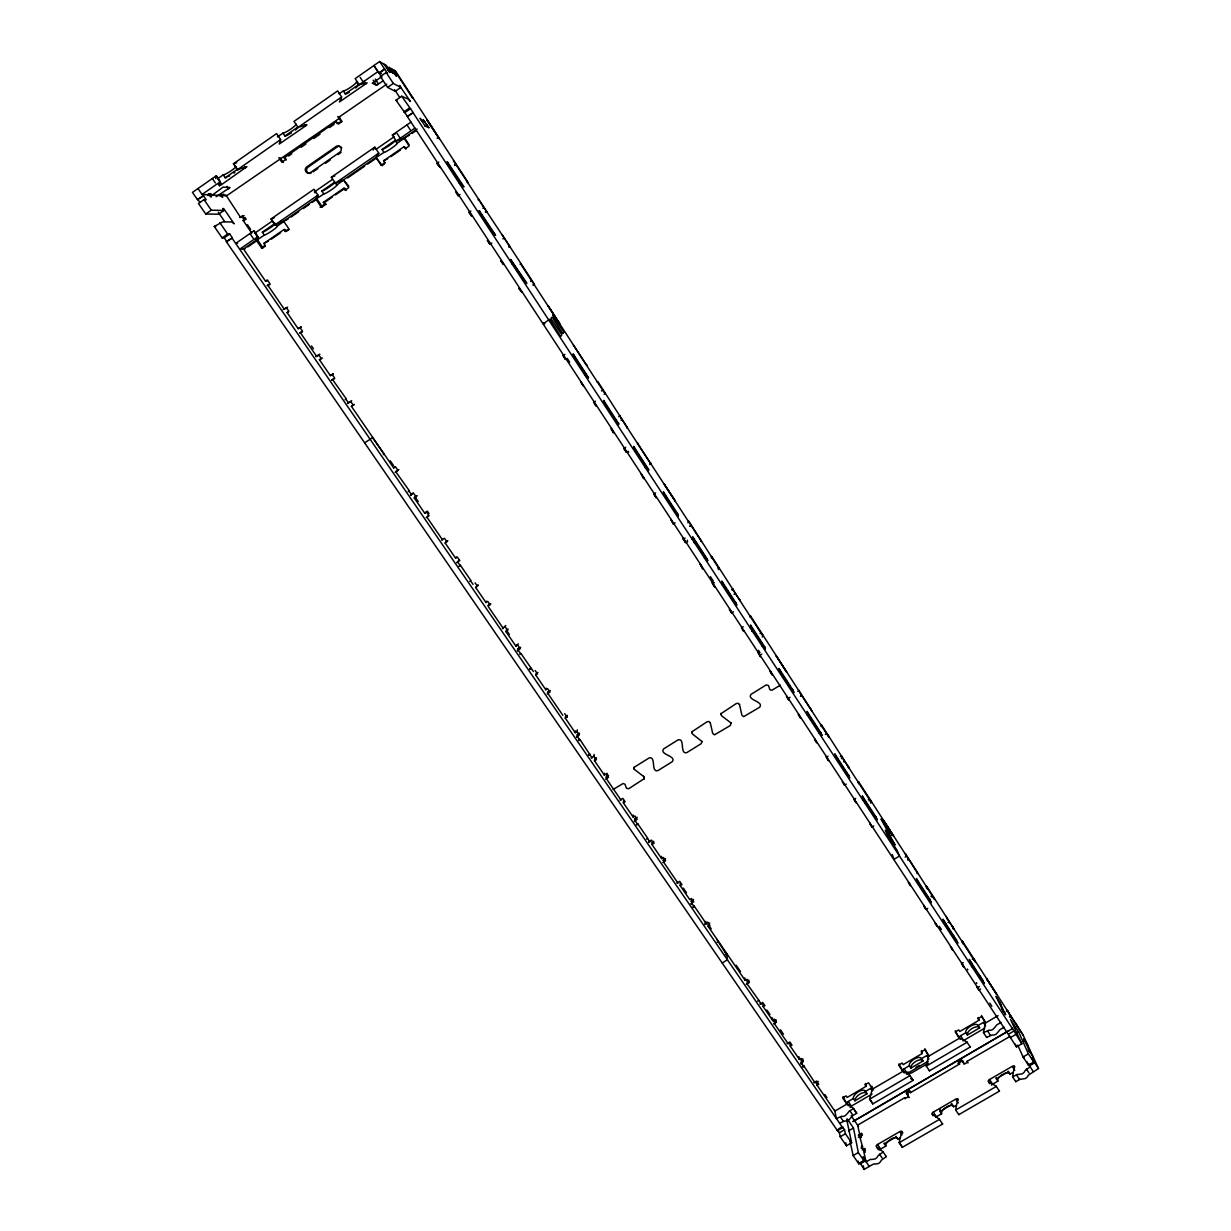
<?xml version="1.0" encoding="UTF-8"?>
<svg xmlns="http://www.w3.org/2000/svg" width="1231" height="1231" viewBox="0 0 1231 1231"><rect width="100%" height="100%" fill="white"/><g stroke="black" fill="none" stroke-linecap="round" stroke-linejoin="round"><path stroke-width="1.5" d="M648.814 842.419L649.676 841.881L647.398 837.865L637.704 823.724L636.396 824.539M613.146 789.456L623.132 783.501L624.948 784.193L626.441 788.225L628.702 788.748L644.013 778.777M644.013 779.008L644.305 777.884M644.213 778.577L644.275 777.423M648.552 469.103L648.552 470.581L646.167 466.626M644.136 777.207L643.567 776.222M636.812 824.939L637.704 823.724M637.689 824.401L635.411 821.062L635.473 817.692M643.551 776.453L634.042 769.113M633.903 768.883L634.165 767.298M634.365 821.031L637.166 819.307L634.888 815.968L633.134 817.045L633.18 815.03M633.965 767.975L634.457 766.928M633.134 817.045L623.378 802.843L623.455 800.873M635.981 451.069L633.657 446.33L648.552 469.396M649.953 464.564L650.891 463.01L649.83 463.687M298.194 127.424L293.963 121.423L337.617 90.909L341.618 96.972L297.994 127.439L306.919 124.731L306.088 125.608L279.206 144.073L280.683 139.626L276.59 133.579L233.413 163.769L237.46 169.724L246.939 166.677L221.041 184.989L219.518 185.743L218.395 184.281M605.606 779.131L608.422 777.376L607.021 773.237M606.852 775.945L606.621 779.1L621.055 800.135M608.422 777.376L606.114 773.991L604.344 775.099L604.498 773.206M594.496 760.727L596.25 759.619L596.42 757.788L594.681 758.881L594.496 760.727L604.344 775.099M596.25 759.619L593.927 756.234L594.111 754.403M623.84 448.515L623.917 447.715L626.24 452.192L623.84 448.515L625.671 447.315M592.111 757.942L579.924 739.492L578.616 740.323M578.97 740.631L579.924 739.492M579.847 740.077L577.508 736.677L577.908 733.738M576.539 736.754L579.355 734.969L577.016 731.568L577.262 729.814M701.516 541.517L637.92 443.929A2.108 2.108 0 0 0 637.473 444.329M618.67 423.418L618.501 424.633L616.115 420.694M577.016 731.568L575.246 732.676L575.493 730.922M575.246 732.676L565.291 718.135L567.045 717.027L567.322 715.334M565.291 718.135L565.568 716.442M996.156 1086.204L999.449 1091.128L958.795 1114.655L955.671 1109.993L996.341 1086.434A2.047 1.016 -32.8 0 0 996.156 1086.204L988.185 1081.449A2.016 1 -32.8 0 1 989.555 1079.51L1012.221 1066.369A2.031 1 -32.3 0 1 1014.359 1066.277L1012.636 1076.648A2.047 1.016 -32.4 0 0 1012.682 1076.956L1015.79 1081.68L1019.514 1079.525A2.047 1.031 -32.3 0 1 1021.453 1079.187L1025.331 1078.525A4.093 2.047 -32.2 0 0 1028.116 1075.34L1038.533 1068.523L1023.13 1035.086M634.827 766.867L649.091 757.957C656.477 755.926 650.522 772.637 657.893 770.621L672.188 761.727C677.081 755.819 658.8 754.741 663.694 748.848L678.035 739.893C685.452 737.861 679.404 754.649 686.806 752.618L701.178 743.678L702.101 741.416M731.091 722.812L730.306 725.536L714.457 734.845L712.687 733.399L710.272 722.659M780.408 685.19L771.699 690.345L769.883 689.622L768.436 685.482L766.159 684.959L751.156 694.253C746.155 700.177 764.574 701.393 759.573 707.317L743.647 716.657L741.893 715.211L739.492 704.44M939.299 1119.133L942.607 1124.026L902.323 1147.338L899.184 1142.707L939.468 1119.364A2.031 1 -34.2 0 0 939.299 1119.133L931.898 1114.101A2.016 0.985 -34.2 0 1 933.313 1112.132L955.764 1099.114A2.016 0.985 -33.6 0 1 957.826 1099.068L955.641 1109.67A2.031 1 -33.7 0 0 955.671 1109.993M548.657 691.068L548.087 693.776L562.844 715.288M597.266 382.226L597.343 382.072A2.123 2.108 72.1 0 1 597.835 381.579L627.225 427.511A2.108 2.108 66.7 0 1 626.671 427.773M626.717 427.557L626.81 427.157A2.108 2.093 67.5 0 0 627.364 426.895M536.131 673.526L535.747 675.08L545.825 689.775L546.179 688.175M341.664 97.034L339.433 101.958L367.192 82.862L359.298 84.724L355.159 78.63L379.61 61.55L386.257 65.489L389.75 71.706M605.821 404.953L603.59 400.383L618.639 423.664M215.687 178.541L216.302 175.848L219.333 180.295M219.518 185.743L220.349 181.788M535.747 675.08L537.901 672.403M849.882 1140.675L853.16 1155.586L858.823 1163.834L864.008 1160.833L863.069 1156.74L865.178 1159.817L860.023 1162.803L864.116 1169.45L872.902 1164.357A2.016 1 -35.8 0 1 874.687 1164.111L878.272 1163.603A4.047 2 -35.7 0 0 881.196 1160.341L886.289 1156.617L882.996 1151.754L876.133 1146.446A2 0.969 -35.4 0 1 877.595 1144.461L899.83 1131.566A2 0.985 -34.9 0 1 901.815 1131.551L899.169 1142.368A2.031 1 -35 0 0 899.184 1142.707M621.978 419.432L621.04 420.217M533.408 671.495L520.867 653.384L519.836 654.446M619.716 415.693L618.716 416.663M856.022 1112.285L853.36 1108.392L846.728 1103.453A2.016 0.923 -35.3 0 1 848.236 1101.499L853.375 1098.483A7.047 3.231 -35.1 0 1 858.576 1091.651A7.047 3.231 -35.1 0 1 865.393 1091.451L870.548 1088.435A2.016 0.923 -34.8 0 1 872.502 1088.373L869.609 1098.898A2.031 0.939 -34.9 0 0 869.594 1099.206L872.779 1103.899L913.202 1080.31L909.878 1075.371L902.692 1070.708A2.016 0.939 -34.1 0 1 904.154 1068.77L909.34 1065.738A7.078 3.262 -33.9 0 1 914.387 1058.983A7.078 3.262 -33.9 0 1 921.465 1058.645L926.666 1055.598A2.031 0.939 -33.7 0 1 928.713 1055.49L926.266 1065.784A2.047 0.954 -33.7 0 0 926.281 1066.092L929.451 1070.816L970.243 1047.012L966.92 1042.026L959.18 1037.656A2.031 0.939 -32.9 0 1 960.595 1035.748L965.827 1032.686A7.109 3.293 -32.7 0 1 970.705 1026.008A7.109 3.293 -32.7 0 1 978.076 1025.515L983.323 1022.438A2.031 0.939 -32.4 0 1 985.446 1022.299L983.477 1032.363A2.047 0.954 -32.5 0 0 983.507 1032.655L986.647 1037.441L992.309 1034.886A4.108 1.939 -32.3 0 0 996.156 1034.132L998.987 1030.978A2.062 0.969 -32.2 0 1 1000.403 1029.408L1004.142 1027.223M517.435 650.953L519.067 647.921L518.189 648.491M508.141 628.995L505.895 631.549L516.081 646.413L518.297 643.798M516.081 646.413L516.528 644.936M502.417 628.733L505.756 625.502M373.131 150.12L374.839 147.197L378.794 153.167L335.294 183.173L343.788 179.926L336.74 185.05A7.909 0.862 -33.8 0 1 331.631 189.636A7.909 0.862 -33.8 0 1 323.83 193.959L316.075 199.022L318.029 195.206L314.013 189.22L270.974 218.995L274.975 224.873L284.022 221.226L277.098 226.258A7.878 0.862 -33.6 0 1 272.313 230.628A7.878 0.862 -33.6 0 1 264.326 235.09L257.125 239.922L255.91 239.183M588.433 377.209L588.079 378.148L585.71 374.224M256.571 240.137L257.91 236.767L253.848 230.859L235.675 243.43L237.506 243.323M604.206 394.382L605.221 393.458M489.153 604.283L488.23 606.514L503.325 628.518M475.689 587.526L478.059 585.094L475.689 587.526L485.999 602.544L486.553 601.22M602.759 390.227L601.497 390.935M710.302 722.874L709.01 721.535L707.117 721.735L691.822 731.86L692.484 733.999L702.116 741.631M739.539 704.64L738.246 703.301L736.353 703.501L720.981 713.672L721.612 715.811L731.122 723.028M469.734 581.432L470.827 580.432L460.456 565.321L459.117 566.183M575.292 358.298L573.2 353.897L588.372 377.394M459.348 566.306L460.456 565.321M456.901 562.736L458.901 560.167M445.145 542.994L447.638 540.701L445.145 542.994L455.562 558.182L456.239 557.012M725.044 952.379L716.627 938.976M378.794 153.198L376.194 157.476L383.964 152.413A7.955 0.877 -34.1 0 0 391.581 148.212A7.955 0.877 -34.1 0 0 397.013 143.396L404.199 138.18L396.367 141.026L392.304 135.041L410.985 122.115M586.756 365.392L520.559 263.803A2.2 2.139 73.8 0 0 520.097 264.219L520.513 264.173M428.296 515.543L427.019 517.282L442.452 539.778M414.247 497.955L416.863 495.801L414.247 497.955L424.803 513.327L427.357 511.127L429.004 513.527M424.803 513.327L425.572 512.296M410.6 495.247L412.877 493.046M408.107 491.615L409.277 490.707L395.874 471.904L397.351 470.427M573.369 345.126L605.083 393.797M296.917 128.747L297.825 127.747A7.894 1.169 -33.8 0 0 297.887 127.008L284.946 136.056L282.945 133.086L277.406 136.964M553.858 314.921L553.396 316.475L562.644 330.323C565.121 332.078 562.644 335.494 561.521 331.785L553.396 318.983C552.35 315.505 549.503 318.414 552.134 320.322L560.628 332.939C563.198 334.74 560.597 338.294 559.459 334.478L549.626 319.306L543.179 323.83L544.01 322.999M347.604 403.445L350.666 401.414L353.205 405.122L354.251 404.46L351.404 406.338L393.674 467.949L394.566 467.072M355.605 88.017L356.467 87.309M212.394 195.067L223.088 187.112L230.012 187.558L216.087 196.729M382.841 80.984L376.624 85.324L372.239 83.185L381.687 76.753M388.673 67.582L395.443 70.952L467.965 182.25A2.231 2.154 74.3 0 1 467.395 182.511L467.165 182.434M359.252 84.724L377.902 71.644L373.901 65.535L381.779 77.23L380.441 76.507L386.165 72.521L387.473 73.26L379.61 61.55M396.32 141.026L414.924 128.132M558.92 322.26L559.705 323.676L548.072 305.827L549.057 307.119M838.542 1128.919L842.419 1126.657L842.635 1127.658L837.449 1130.673L226.381 241.722L232.397 237.875L229.72 233.982L224.227 237.798L222.134 237.891L214.271 226.458L222.519 221.965L231.843 221.919L234.136 223.811L223.688 208.562L222.673 208.547L223.98 210.455L218.61 214.194L205.731 214.025L198.483 203.484L204.023 199.622L206.208 199.714L203.5 195.791L197.437 199.607L192.467 192.39L216.256 175.787L220.318 181.726L202.053 194.436L208.101 194.79L210.978 193.575L208.07 195.606M217.395 178.88L223.226 174.817A7.955 1.185 -33.5 0 0 225.304 174.171L226.366 173.648A7.925 1.185 -33.5 0 0 235.937 166.754M339.11 93.833L343.311 90.909A8.048 1.2 -34.1 0 0 348.496 88.632A8.048 1.2 -34.1 0 0 355.374 83.523L355.99 82.862A8.048 1.2 -34.1 0 0 356.405 81.754L358.375 84.754A8.048 1.2 -34.1 0 1 358.175 85.585M223.226 174.817L225.227 177.756L238.045 168.816A7.925 1.169 -33.5 0 1 238.229 168.909M343.311 90.909L345.296 93.895L358.375 84.754M237.46 169.724L280.622 139.565M197.437 199.607L203.5 195.791M378.794 72.998L384.487 69.013M379.117 73.168L384.811 69.198M220.318 196.283L223.15 194.313L224.15 194.375L222.38 195.591L226.535 195.837L339.787 118.038L338.34 117.561L386.78 84.17M286.3 159.938L284.161 157.86L336.094 121.684L338.494 124.023L342.049 121.546L339.033 116.976M288.639 155.998L291.762 153.813M301.18 147.258L305.888 143.981M313.72 138.518L319.998 134.148M329.416 127.593L334.109 124.316M205.731 214.025L211.27 210.178L223.98 210.455M387.58 87.386L393.289 83.416L400.814 87.447L395.259 91.309L387.58 87.386L380.441 76.507M285.423 159.738L281.899 162.2L278.852 157.645M336.094 121.684L337.34 123.577L341.479 121.33M401.691 96.233L413.231 112.621L407.553 116.56L395.982 100.203L401.691 96.233L408.538 99.265L410.4 101.511L399.521 85.478L400.814 87.447M336.109 146.52L306.642 167.001A3.385 3.216 65.8 0 0 305.873 171.648A3.385 3.216 65.8 0 0 310.397 172.617L339.864 152.167A3.401 3.231 68.1 0 0 340.648 147.505A3.401 3.231 68.1 0 0 336.109 146.52L336.694 146.704M239.599 217.487L243.615 215.656M241.076 217.595L243.861 215.671M251.693 233.044L243.153 220.472L246.123 219.349M313.182 171.801L317.813 168.585M325.553 163.231L330.185 160.015M337.909 154.644L341.002 152.506M222.134 237.891L227.673 234.059L229.72 233.982M403.706 112.006L409.415 108.051M404.922 112.544L410.6 108.605M226.381 241.722L232.397 237.875M1017.76 1045.134L1023.069 1056.967L1028.624 1065.446L1033.948 1062.368L1028.408 1053.874L1018.606 1031.778L1010.497 1019.376L1021.822 1043.826L1016.483 1046.919L407.246 116.422L413.231 112.621M336.74 185.05L331.324 177.233L374.809 147.135M272.313 221.041L254.571 233.305M332.37 179.495L314.382 191.928L315.044 192.913M375.994 149.32L394.166 136.749M264.326 235.09L262.357 232.182L275.129 223.35L277.098 226.258M321.876 191.036L334.786 182.111A7.909 0.877 -33.8 0 1 329.677 186.712A7.909 0.877 -33.8 0 1 321.876 191.036L323.83 193.959M383.964 152.413L382.01 149.459L395.059 140.442L397.013 143.396M257.848 236.706L239.691 249.262L245.061 248.877M274.975 224.873L317.983 195.144M265.357 246.108L262.942 247.77L257.679 240.091L256.263 240.153L243.476 248.985L265.527 281.145L266.912 280.914M256.263 240.153L261.541 247.877L265.188 245.354L263.865 243.43L283.961 229.551L285.284 231.49L288.946 228.966L283.684 221.211L315.798 199.007L317.013 199.083L322.245 206.854L325.907 204.315L323.43 202.315L325.907 204.315M323.43 202.315L343.741 188.297L345.049 190.251L348.742 187.697L343.511 179.864L375.978 157.43L382.164 165.508L384.641 163.8M384.918 162.738L383.61 160.769L404.137 146.597L405.445 148.582L409.184 145.997L403.968 138.072L417.124 128.993M247.77 246.923L257.679 240.091M288.054 219.103L283.684 221.211M291.101 216.995L298.718 211.732M303.288 208.562L309.396 204.346M312.443 202.238L317.013 199.083M347.696 177.88L364.653 166.17M367.73 164.046L375.424 158.722M403.968 138.072L409.231 135.364M412.139 133.348L416.509 130.332M386.257 65.489L387.673 68.813M268.343 241.214L263.865 243.43M271.42 239.091L280.668 232.705M324.615 202.376L332.385 197.006M335.509 194.852L344.849 188.405L346.142 190.359M387.719 158.814L383.61 160.769M390.873 156.645L400.306 150.12M320.122 207.316L324.861 204.038M375.978 157.43L381.195 165.308L384.934 162.584M285.284 231.49L289.023 229.766M437.113 138.303L438.451 137.38L427.065 120.115M265.527 281.145L267.342 279.899L269.974 283.715L267.065 285.715M436.943 163.4L440.283 167.524L436.943 163.4L438.821 162.107M454.731 165.046L455.87 164.523L454.531 165.446M459.332 183.419L460.502 182.819M283.145 309.489L287.592 307.211M298.133 328.662L301.18 327.046L298.133 328.662L287.085 312.566L288.9 311.32L286.3 307.535M455.593 191.836L458.147 195.744L460.025 194.483M471.565 216.21L469.011 212.317L470.873 211.055M482.891 208.27L483.798 207.654M299.625 333.17L302.534 331.201L299.933 327.431M485.322 211.994L487.045 211.547L485.983 212.271M315.767 356.698L319.845 354.266L316.967 356.205M330.339 375.624L333.278 373.855L330.339 375.624L319.429 359.714L322.399 358.006M489.969 244.292L487.445 240.43L489.969 244.292L491.831 243.03M502.864 238.891L503.894 238.291M331.631 380.164L334.401 378.609M331.816 380.087L334.709 378.148L332.155 374.409M512.081 264.019L513.173 263.342M882.996 1151.754A2.016 0.985 -35.5 0 1 883.135 1152.001L878.042 1155.724A4.047 1.985 -35.6 0 1 875.118 1158.971L871.533 1159.494A2.016 1 -35.8 0 0 869.748 1159.756L866.116 1161.864L863.685 1151.37L865.378 1150.385L864.916 1148.4L862.192 1149.969M1028.685 1063.676L1030.116 1066.862L1025.008 1070.616A4.093 2.031 -32.2 0 1 1022.222 1073.801L1018.345 1074.463A2.047 1.016 -32.3 0 0 1016.406 1074.801L1012.682 1076.956M345.049 399.721L346.311 398.906L332.524 379.548M522.76 280.345L523.837 279.637L526.191 283.545L526.93 283.161L510.496 259.541L513.019 263.388M530.576 281.407L531.577 280.791M532.961 285.069L534.439 284.284L533.392 285.023M553.304 315.182L554.181 314.582L552.688 315.644M364.668 442.883L372.531 437.59L384.057 454.177L383.38 454.624M393.674 467.949L395.474 466.764L397.967 470.411L395.105 472.319M564.829 354.451L562.982 355.682L565.444 359.437L563.29 355.205M395.982 471.427L398.844 469.534M584.71 375.009L585.633 374.409M410.692 495.047L413.554 493.154L416.047 496.77M595.435 401.152L593.588 402.368L596.019 406.076L594.588 402.952M426.203 517.635L429.065 515.758L426.588 512.158M441.621 540.101L444.468 538.239L446.93 541.825M455.562 558.182L457.347 557.028L459.794 560.597L456.947 562.444M645.244 467.518L646.167 466.918M485.999 602.544L487.768 601.39L490.184 604.929L490.738 603.59L487.907 605.421M653.738 494.139L653.723 493.169L656.123 497.77L653.738 494.139L655.569 492.954M505.895 631.549L507.664 630.41L505.264 626.902M673.295 523.96L670.849 519.313L673.295 523.96L675.111 522.79M687.898 522.806L688.668 520.99L719.258 569.014L718.381 569.568M689.699 526.237L691.006 525.391L690.16 526.268M683.313 539.24L683.174 538.132L685.652 542.825L683.313 539.24L685.128 538.07M517.851 649.091L520.682 647.275M517.405 650.568L520.251 648.752L517.851 645.275M692.099 539.116L692.745 536.67L707.379 559.336M693.93 542.625L695.3 541.748L694.438 542.702M529.669 669.002L530.992 668.156M529.976 669.233L530.869 668.664M704.409 557.935L705.255 556.951M717.965 568.23L719.073 567.922M545.825 689.775L547.595 688.652L549.965 692.099L547.133 693.899M712.534 583.833L712.318 582.571L714.857 587.387L712.534 583.833L714.349 582.678M731.599 589.711L732.984 589.264M547.487 692.268L550.303 690.483M734.045 594.281L735.43 593.834M729.337 609.483L731.645 612.992L733.461 611.853M351.404 406.338L352.451 405.661M743.247 626.794L741.447 627.933L743.739 631.441L743.401 630.026M576.785 734.984L579.586 733.214M576.631 737.231L577.508 736.677M750.202 627.918L751.11 627.348L750.51 624.994L764.897 647.26M751.926 631.241L753.28 630.38L752.495 631.426M760.143 633.626L760.896 632.657M762.343 637.012L762.805 634.796M588.526 754.772L589.849 753.941M588.895 755.095L589.772 754.557M762.235 646.321L763.02 645.259M591.111 757.988L593.927 756.234M759.958 655.261L757.681 651.784L760.343 656.769L759.958 655.261L761.758 654.138M605.76 777.223L608.56 775.484M620.024 800.135L622.84 798.396L625.133 801.75L623.378 802.843M797.796 691.299L799.104 690.483L799.688 692.453M786.455 696.608L788.717 700.054L788.225 698.408L790.025 697.285M800.412 696.1L801.72 695.3L800.996 696.331M634.411 819.015L637.212 817.276M634.534 821.616L635.411 821.062M807.028 714.749L807.921 714.195L807.013 711.38L821.139 733.261M646.521 839.096L647.398 838.557M818.8 732.737L819.492 731.599M648.629 841.819L651.43 840.096L653.707 843.42L651.953 844.497L661.601 858.546L663.34 857.484L665.602 860.777L662.817 862.5M825.37 734.384L826.847 734.122M828.032 756.203L826.247 757.311L828.463 760.696L826.37 756.603M662.77 860.346L665.54 858.623M350.266 401.752L348.496 402.845L345.957 399.121M840.342 756.573L841.635 755.788L842.419 758.019L841.558 758.542M843.697 761.835L844.358 760.743M350.666 401.414L351.712 400.767M676.927 883.058L679.712 881.35L681.959 884.627L680.22 885.689L689.76 899.599L691.499 898.538L693.73 901.8L690.96 903.508M842.312 781.823L844.528 785.193L846.312 784.101M855.683 798.396L853.883 799.473L856.084 802.827L853.914 798.627M690.806 901.23L693.576 899.538M691.176 904.154L692.053 903.631L691.791 899.83M862.592 799.673L863.485 799.119L862.269 795.857L876.164 817.369M868.394 799.735L869.04 798.611M692.93 906.924L694.238 906.124L703.717 919.957L706.009 923.989L705.148 924.527M693.422 907.432L694.238 906.124M864.793 803.027L865.439 801.827M869.194 800.842L870.486 800.058L917.926 873.625M870.517 802.997L871.379 802.474L870.363 799.858L858.469 781.608A2.031 1.923 -13.6 0 0 858.022 781.977M875.01 817.23L875.903 816.692L877.195 820.061L874.749 816.045M704.901 923.85L707.687 922.157L709.918 925.404L708.179 926.451L745.17 980.384L746.894 979.353L749.094 982.538L746.325 984.2M709.702 923.05L707.979 924.112L708.179 926.451M869.778 823.724L871.963 827.063L873.748 825.986M887.043 827.309L887.905 826.786L888.305 827.786M891.336 835.203L892.629 834.418L892.998 835.372M891.459 835.387C892.475 832.495 894.598 838.034 893.121 835.572L883.427 820.385L883.996 821.185M717.119 942.177L717.981 941.653M725.505 953.148L725.459 951.655M726.367 953.148L726.182 954.733L726.167 952.763M725.382 954.625L726.69 953.84M722.182 962.965L727.413 959.811L726.829 954.333M905.185 857.099L906.478 856.33L905.431 853.698M907.709 860.054L908.309 858.869M930.928 896.322L932.206 895.553L931.636 896.768M757.542 1001.095L758.835 1000.311L747.479 984.431L746.925 980.23M932.39 897.245L933.406 896.63L934.575 899.43L905.308 853.498M759.989 1004.111L762.743 1002.465L764.928 1005.635L763.189 1006.666L772.437 1020.13L774.161 1019.114L776.33 1022.269L773.576 1023.915M923.835 906.185L925.974 909.447L927.743 908.386M773.16 1021.268L775.899 1019.637L776.33 1022.269M947.947 922.45L949.547 922.419M787.086 1043.611L789.84 1041.98L791.995 1045.119L790.271 1046.135L799.411 1059.46L801.135 1058.445L803.274 1061.568L800.519 1063.199M963.273 962.611L961.503 963.658L963.611 966.874L962.565 964.396M972.367 959.257L972.89 957.98M972.905 959.426L973.936 958.826L975.26 961.888L947.178 918.526M800.858 1064.015L801.72 1063.507L800.889 1058.922M802.412 1066.477L803.705 1065.707L815.107 1083.018M971.459 966.689L972.782 965.904L973.136 966.735L969.259 959.426L982.677 980.215M803.012 1067.154L803.705 1065.707M813.891 1082.68L816.645 1081.064L818.769 1084.172L817.061 1085.188L834.849 1111.131L846.882 1104.084L843.066 1096.59M818.215 1081.372L816.507 1082.372L817.061 1085.188M977.722 987.524L979.476 986.493M980.584 989.032L978.814 990.078L976.722 986.877M865.347 1083.542L866.055 1086.358L847.143 1097.437L846.082 1095.882L842.65 1097.898L846.882 1104.084M921.404 1050.705L922.296 1053.428L903.2 1064.615L902.138 1063.045L898.676 1065.077L902.877 1071.324L872.671 1089.004L868.455 1082.788L865.008 1084.803L866.055 1086.358M977.968 1017.56L979.06 1020.191L959.78 1031.486L958.734 1029.901L955.241 1031.947L959.411 1038.256L928.913 1056.09L924.727 1049.828L921.25 1051.859L922.296 1053.428M979.06 1020.191L978.014 1018.606L981.538 1016.544L985.692 1022.884L998.033 1015.667M1006.312 1011.22L1007.589 1010.482M853.375 1098.483L854.945 1100.806L866.963 1093.774L865.393 1091.451M909.34 1065.738L910.909 1068.077L923.035 1060.984L921.465 1058.645M965.827 1032.686L967.381 1035.04L979.63 1027.885L978.076 1025.515M916.002 1067.292L919.28 1065.384M872.102 1094.005L851.39 1106.115A2.016 0.923 -35.3 0 0 850.052 1107.392M928.189 1061.214L907.293 1073.447A2.016 0.939 -34.1 0 0 906.385 1074.155M984.892 1028.085L963.704 1040.457A2.031 0.954 -32.9 0 0 963.088 1040.903M928.297 1063.169L911.863 1072.77A2.939 2.708 -8.9 0 1 907.832 1071.955M1009.42 1016.76L1010.697 1016.006L1010.22 1017.329M834.649 1110.224L836.418 1118.594L841.835 1116.178A4.062 1.877 -35.5 0 0 845.389 1115.578L848.359 1112.362A2.031 0.939 -35.4 0 1 849.852 1110.762L853.498 1108.623L856.684 1113.301L853.037 1115.424A2.031 0.954 -35.4 0 0 851.56 1117.025L848.59 1120.256A4.062 1.893 -35.5 0 1 845.035 1120.841L839.619 1123.257M869.594 1099.206L910.032 1075.586A2.047 0.954 -34.1 0 0 909.878 1075.371M926.281 1066.092L967.104 1042.242A2.047 0.954 -32.9 0 0 966.92 1042.026M983.507 1032.655L989.155 1030.101A4.108 1.923 -32.3 0 0 993.017 1029.347L995.848 1026.192A2.062 0.969 -32.2 0 1 997.264 1024.623L1001.003 1022.438M1021.822 1043.826L1012.02 1027.731L1012.421 1028.624L852.883 1121.595L1008.835 1030.716M909.047 1097.467L906.108 1093.082L909.309 1090.681M909.447 1091.128L910.463 1092.651L959.58 1064.015L958.58 1062.491L961.703 1059.876M846.666 1119.348L851.621 1142.799L846.436 1145.815L840.219 1136.767L839.373 1132.766L844.543 1129.766L842.419 1126.657M908.724 1097.498L907.139 1093.082L910.417 1091.174M957.872 1063.507L962.78 1060.645L964.104 1064.2L967.474 1062.23L967.151 1061.337L1010.082 1036.333M1008.789 1034.009L1014.098 1030.916M905.124 1098.529L904.616 1097.775L857.592 1125.18L859.73 1134.336L861.438 1136.829M848.436 1130.935L853.468 1127.996L847.267 1118.933M1015.806 1033.486L1018.606 1031.778M908.232 1096.759L904.893 1098.698L904.616 1097.775M840.219 1136.767L845.405 1133.751L844.543 1129.766M1010.389 1037.625L1015.729 1034.517M858.284 1135.12L859.115 1134.628L861.161 1137.629M859.73 1134.336L861.392 1133.366L862.423 1134.859M858.299 1137.306L861.854 1135.29L861.392 1133.366M1023.207 1041.395L1024.5 1040.641L1023.684 1038.872L1027.762 1045.165M861.3 1148.215L861.685 1145.722L862.716 1147.246L859.115 1134.628M1028.27 1051.259L1029.147 1050.751L1028.316 1048.95L1029.331 1050.505M853.16 1155.586L858.33 1152.57L853.468 1127.996M1023.069 1056.967L1028.408 1053.874M1031.917 1057.752L1033.224 1056.998M879.58 1150.031A2 0.985 -35.4 0 1 880.719 1149.046L885.843 1146.076L884.273 1143.784L896.245 1136.844A7.001 3.416 -35.2 0 0 896.014 1136.321M935.806 1117.194A2.016 0.985 -34.2 0 1 936.422 1116.748L941.592 1113.763L940.038 1111.455L952.117 1104.438L953.671 1106.761L956.272 1105.253M991.524 1085.157A2.016 1 -32.8 0 1 992.648 1084.172L997.864 1081.141L996.325 1078.818L1008.512 1071.739L1010.051 1074.078L1012.667 1072.555M892.09 1138.521A7.001 3.431 -35.2 0 1 897.814 1139.137L900.384 1137.644M1033.948 1062.368L1032.255 1058.645L1034.317 1061.799L1029.008 1064.877L1033.224 1071.585M860.254 1163.818L865.408 1160.833L865.178 1159.817M1029.439 1065.8L1034.748 1062.738L1034.317 1061.799M348.342 92.833L349.327 92.294M548.995 307.135L558.736 322.384M347.465 93.279L346.696 93.618A8.048 1.2 -34.1 0 1 345.234 93.941M319.429 359.714L320.599 359.221M318.429 355.313L316.459 356.128L300.302 332.57L302.38 331.893M274.513 217.61L271.066 218.995M334.832 175.925L331.354 177.233M395.089 134.071L392.427 135.025M236.721 162.707L233.459 163.769M534.454 284.299L502.094 234.644M287.085 312.566L288.377 312.228M286.223 308.35L284.038 308.873L267.696 285.038L269.974 284.653M492.354 231.52L495.631 235.306L479.644 211.163M261.541 247.877L262.942 247.77M283.961 229.551L285.284 229.52L286.592 231.443M214.271 226.458L215.871 226.427M509.034 246.969L509.403 246.969A2.2 2.139 74 0 0 509.957 246.708L478.567 199.36A2.231 2.154 74.1 0 0 478.105 199.776L478.536 199.884M509.957 246.708L509.419 246.708A2.216 2.139 73.9 0 1 509.003 246.923M481.567 215.025L478.813 211.117L479.844 211.178M322.245 206.854L321.045 206.808L315.798 199.007M469.011 212.317L472.196 216.225M243.153 220.472L244.261 220.549M376.548 85.324L373.178 80.2M343.741 188.297L344.849 188.405M458.147 195.744L457.147 193.236M343.511 179.864L348.788 186.25M486.63 211.47L453.408 160.738M381.195 165.308L382.164 165.508M284.161 157.86L285.807 158.645M449.577 166.123L446.761 162.123L447.992 162.477M405.445 148.582L406.322 148.828L404.137 146.597M424.91 126.024L428.988 127.732L426.203 123.762M421.325 120.238L424.941 121.823M395.982 100.203L396.921 100.65M438.051 137.18L439.205 138.718L427.065 120.176M394.582 89.648L395.259 91.309M379.133 72.321L381.61 73.675M387.873 70.121L395.228 74.352M412 97.48L413.201 98.188M910.632 1078.51L913.048 1080.079A2.047 0.954 -34.1 0 1 913.202 1080.31M544.179 323.122L544.779 323.891M197.991 199.637L199.791 202.253M224.227 237.798L226.904 241.691M839.373 1132.766L837.249 1129.673L837.449 1130.673M208.362 193.682L210.486 196.791L211.547 196.837L210.224 194.913L220.38 195.483L222.673 197.422L220.611 194.406M318.66 354.743L321.245 358.498M475.043 582.817L477.474 586.371M535.146 670.495L537.516 673.957M564.706 713.595L567.045 717.027M862.146 1147.707L865.27 1152.262M311.505 345.942L313.49 348.835M390.242 460.779L393.489 465.503M415.078 496.985L418.217 501.571M506.372 630.134L509.419 634.565M683.282 888.09L686.452 892.706M709.056 925.681L711.226 928.851M736.169 965.227L740.508 971.551M766.913 1010.051L769.975 1014.529M780.408 1029.747L783.47 1034.194M824.847 1094.544L826.94 1097.59M840.588 1117.256L843.266 1121.133M218.318 212.301L224.596 221.442M409 491.031L411.493 494.662M457.794 562.152L460.24 565.721M470.611 580.847L473.058 584.402M518.328 650.383L520.713 653.876M678.004 883.15L663.878 862.577L663.786 858.992M692.053 903.631L694.284 906.893M761.143 1004.358L758.835 1000.311M788.271 1043.903L774.745 1024.177L774.053 1019.791M801.72 1063.507L803.874 1066.646M197.991 188.528L202.961 195.76M231.89 237.906L842.635 1127.658M865.408 1160.833L869.271 1166.465M204.023 199.622L211.27 210.178M219.81 222.611L227.673 234.059M845.405 1133.751L851.621 1142.799M858.33 1152.57L864.008 1160.833M226.966 186.327L228.674 188.82M253.909 230.905L257.233 235.783M218.61 179.941L221.241 183.788M255.571 234.044L258.202 237.891M848.236 1101.499L850.867 1105.346M877.595 1144.461L880.196 1148.277M847.267 1104.222L848.313 1105.761M876.657 1147.215L878.395 1149.754M212.332 178.51L215.363 182.957M249.955 233.536L253.294 238.429M849.852 1110.762L852.514 1114.64M879.488 1154.109L882.119 1157.956M896.245 1136.844L897.814 1139.137M234.644 165.216L237.675 169.678M271.851 219.934L275.175 224.827M870.132 1099.683L872.794 1103.576A2.031 0.954 -34.9 0 0 872.779 1103.899M899.692 1143.153L902.323 1147A2.031 1 -35 0 0 902.323 1147.338M872.502 1088.373L873.564 1089.927M901.815 1131.551L902.862 1133.089M244.538 166.431L245.538 167.908M281.268 220.534L282.591 222.472M871.071 1089.204L872.117 1090.758M900.353 1132.335L902.077 1134.874M245.107 217.518L245.738 218.441M242.384 215.563L244.907 219.272M244.261 220.041L242.138 216.902L240.168 216.764L225.719 194.806M247.462 224.734L250.647 229.443M851.175 1115.717L858.546 1126.565M785.978 671.141L775.93 655.446L786.624 672.018L785.732 670.372M279.899 140.657L280.899 142.15M316.998 195.837L317.66 196.806M904.154 1068.77L906.77 1072.663M933.313 1112.132L935.899 1115.978M898.907 1063.876L902.877 1071.324M903.215 1071.493L904.262 1073.047M932.421 1114.871L932.929 1115.64M907.139 1093.082L907.739 1093.974M665.109 485.245L664.325 484.152L675.434 501.294L665.094 485.63M280.206 157.968L283.238 162.492M906.324 1091.866L908.278 1094.79M924.866 1048.674L928.913 1056.09M957.826 1099.068L958.349 1099.837M304.442 124.608L305.442 126.101M341.633 180.249L342.28 181.219M927.189 1056.367L928.928 1058.983M956.272 1099.883L958.349 1102.976M967.151 1061.337L967.981 1062.984M987.124 979.445L986.6 978.737L996.618 994.279L987.108 979.414L987.616 980.584M340.187 98.557L341.172 100.065M377.086 154.306L377.732 155.291M960.595 1035.748L963.196 1039.672M989.555 1079.51L992.124 1083.388M955.271 1030.855L959.411 1038.256M959.703 1038.456L960.226 1039.241M988.708 1082.234L989.739 1083.788M337.879 116.514L340.91 121.1M961.934 1060.522L963.888 1063.476M360.16 77.368L363.16 81.923M396.951 133.287L400.244 138.287M987.77 1031.27L990.386 1035.256M1016.929 1075.586L1019.514 1079.525M503.217 264.511L500.709 260.664L503.741 264.357M611.176 429.204L613.592 432.881L611.299 428.45M770.021 671.541L772.299 675.003L770.36 671.141M798.288 714.657L800.535 718.088L798.519 714.103M814.537 739.446L816.769 742.862L814.707 738.815M908.278 882.458L910.432 885.735L909.555 883.519M935.037 923.281L937.16 926.528L936.206 924.173M950.424 946.747L952.532 949.978L951.517 947.562M406.984 124.885L410.277 129.886M1026.392 1069.016L1028.978 1072.955M375.332 79.092L378.209 83.477M404.876 138.38L409.015 144.689M981.476 1015.513L985.692 1022.884M1014.359 1066.277L1014.867 1067.062M364.238 81.215L365.976 83.846M401.952 138.549L402.599 139.534M983.846 1023.238L985.569 1025.854M1012.728 1067.139L1014.775 1070.262M391.412 68.521L396.49 76.291L394.612 73.998M389.196 67.213L393.028 73.091L389.642 69.059M428.727 127.624L423.141 119.653L424.403 121.592M1000.464 1003.403L996.017 996.341L1003.942 1012.544L1003.557 1011.667M1024.5 1040.641L1025.5 1042.18M1000.218 1003.542L1001.234 1005.096M421.879 120.469L420.033 118.268L425.187 126.131M388.519 70.49L389.812 72.475L383.949 64.12M1003.804 1011.513L1004.835 1013.098M1001.48 1008.512L1005.619 1014.821L999.449 1001.849M1029.147 1050.751L1033.286 1057.121M447.745 162.4L463.964 186.897L460.271 182.773M678.127 514.62L663.371 491.754L665.817 496.662M736.292 603.544L721.797 581.078L724.459 586.31M793.164 690.499L778.915 668.433L781.793 673.957M848.805 775.545L834.787 753.849L837.865 759.665M929.99 899.661L916.341 878.519L920.003 885.504L919.695 884.75M956.472 940.161L942.946 919.188L946.716 926.343L946.377 925.543M447.007 162.2L463.071 186.743M479.028 211.132L494.893 235.383M510.665 259.495L526.345 283.469M572.83 354.543L588.156 377.963M603.39 401.244L618.531 424.387M633.58 447.407L648.552 470.288M663.432 493.031L678.235 515.666M692.961 538.162L707.594 560.52M722.135 582.771L736.6 604.883M750.987 626.871L765.297 648.737M779.531 670.495L793.672 692.114M807.736 713.626L821.739 735.015M835.649 756.28L849.482 777.438M863.239 798.473L876.934 819.384M917.541 881.473L930.928 901.938M944.254 922.296L957.503 942.546M970.674 962.688L983.784 982.723M693.007 538.532L695.361 542.117M705.317 557.351L707.656 560.921L707.302 558.936M751.11 627.348L753.403 630.857M763.143 645.752L765.436 649.245L764.759 646.767M807.921 714.195L809.983 717.058M819.692 732.183L821.939 735.599L820.939 732.676M863.485 799.119L865.685 802.489M412.939 112.483L1012.421 1028.624M1034.748 1062.738L1038.533 1068.523M386.165 72.521L393.289 83.416M395.613 91.217L399.736 97.495M567.199 358.375L569.661 362.145M628.056 451.269L628.656 452.177M710.395 576.647L713.365 581.17M758.465 650.322L760.004 652.645M939.253 926.251L941.392 929.497M989.816 1003.127L991.863 1006.266M729.829 609.299L731.645 612.992M786.732 696.115L788.225 698.408M869.763 822.8L871.963 827.063M923.619 904.985L925.974 909.447M711.333 556.858A2.077 2.047 -12.4 0 1 711.78 556.474L740.416 601.205M749.956 616.131A2.062 2.016 -13.1 0 1 750.402 615.746L811.814 710.795M820.877 724.967A2.031 1.954 -13.5 0 1 821.323 724.597L849.221 768.19M926.266 886.72A2 1.877 -13.7 0 1 926.712 886.351L953.917 928.866A2 1.862 -13.6 0 1 953.379 929.097M962.027 941.592A1.985 1.847 -13.7 0 1 962.473 941.238L1023.146 1035.102L1008.666 1012.898M892.752 834.618L883.873 820.985L884.35 822.123M394.489 70.321L412.293 97.634M619.655 415.893L650.83 463.995M733.137 590.034L763.205 636.458M799.581 692.022L829.002 737.431L828.278 735.276M842.219 757.45L871.379 802.474M1024.746 1040.549L1030.224 1052.443M1015.975 1023.346L1017.129 1025.885M1007.573 1010.451L1009.051 1013.744M1026.946 1061.722L1028.624 1065.446M998.049 999.449L998.433 1000.295M1023.238 1056.49L1024.054 1058.321M1015.267 1044.18L1016.483 1046.919M995.525 992.355L996.048 993.54M982.307 979.368L984.154 983.569L981.692 979.522M980.215 976.183L980.584 977.014M971.351 962.611L971.705 963.442M973.921 958.795L974.906 961.088M976.398 982.646L976.752 983.492M956.133 939.361L957.841 943.361L955.379 939.315M962.473 941.238L963.427 943.469M962.18 941.961L962.981 943.823M954.025 936.145L954.364 936.929M967.474 969.028L967.828 969.859M945.054 922.419L945.377 923.204M952.763 927.62L953.225 928.728M946.27 916.372L947.485 919.249M929.682 898.907L931.252 902.708L928.805 898.676M926.712 886.351L927.558 888.428A2.016 1.893 -13.6 0 0 927.112 888.782L926.404 887.059M917.249 873.518L916.572 871.825A2.016 1.893 -13.7 0 0 917.095 871.594M888.69 828.771L890.613 833.633L881.057 819.03L895.122 845.035L885.397 830.171L887.536 835.757L896.999 850.144L899.492 856.037L894.091 859.3L892.244 854.499M858.469 781.608L859.1 783.362A2.031 1.939 -13.6 0 0 858.653 783.732L858.238 782.562M848.574 774.915L849.713 778.069L847.282 774.053M958.657 1061.43L959.58 1064.015M848.282 767.282L848.082 766.728A2.031 1.939 -13.6 0 0 848.621 766.482M843.851 783.27L844.528 785.193M821.323 724.597L821.846 726.182A2.047 1.97 -13.5 0 0 821.385 726.552M820.954 725.228L821.308 726.29M793.01 689.96L793.841 692.653L791.41 688.668M786.132 679.727L786.609 681.312M910.201 1091.759L910.463 1092.651M871.933 1086.173L872.671 1089.004M750.402 615.746L750.695 616.977A2.062 2.016 -13.1 0 0 750.233 617.362L750.094 616.746M736.2 603.098L736.707 605.329L734.292 601.359M863.285 1165.819L864.116 1169.45M858.207 1161.095L858.823 1163.834M845.789 1142.783L846.436 1145.815M732.907 588.895L733.214 590.418M802.766 1058.829L803.274 1061.568M798.919 1056.721L799.411 1059.46M789.81 1043.426L790.271 1046.135M719.012 567.568L719.258 569.014M772.022 1017.514L772.437 1020.13M711.78 556.474L711.933 557.505A2.077 2.047 -12.4 0 0 711.487 557.905L711.426 557.551M720.951 713.457L720.904 714.596M762.82 1004.081L763.189 1006.666M748.756 980.03L749.094 982.538M744.847 977.876L745.17 980.384M687.298 540.163L687.529 542.04M700.885 541.101L700.854 540.778A2.077 2.047 -12 0 0 701.393 540.532M678.096 514.281L678.281 516.004L675.881 512.05M691.807 731.645L691.76 732.784M705.794 921.388L706.009 923.989M680.112 883.473L680.22 885.689M661.555 856.407L661.601 858.546M653.707 843.42L653.676 841.312L651.938 842.389L651.953 844.497M649.676 841.004L649.676 841.881M357.759 86.093A8.048 1.2 -34.1 0 1 357.175 86.678M296.24 129.363A7.894 1.169 -33.8 0 1 295.425 130.04M291.362 132.948A7.894 1.169 -33.8 0 1 290.285 133.625M289.239 134.241A7.894 1.169 -33.8 0 1 288.254 134.794M287.346 135.256A7.894 1.169 -33.8 0 1 285.053 135.979M282.961 133.086A7.971 1.185 -33.8 0 0 284.9 132.533L285.946 132.025A7.971 1.185 -33.8 0 0 295.655 125.023A7.925 1.185 -33.8 0 0 295.902 124.039M234.906 172.386A7.925 1.169 -33.5 0 1 233.921 173.109M229.628 175.895A7.925 1.169 -33.5 0 1 228.612 176.448M226.843 177.31A7.925 1.169 -33.5 0 1 225.227 177.756M238.26 169.124A8.002 1.169 -33.5 0 1 237.26 170.401M275.113 223.888A7.878 0.877 -33.5 0 1 268.727 228.828A7.878 0.877 -33.5 0 1 262.357 232.182M395.059 140.442A7.955 0.892 -34.1 0 1 389.642 145.273A7.955 0.892 -34.1 0 1 382.01 149.459M958.795 1114.655A2.031 1.016 -33.7 0 1 958.764 1114.332M999.264 1090.897A2.047 1.016 -32.8 0 1 999.449 1091.128M1015.79 1081.68A2.047 1.016 -32.3 0 1 1015.744 1081.357M886.135 1156.371A2.016 1 -35.5 0 1 886.289 1156.617M942.438 1123.795A2.031 1 -34.2 0 1 942.607 1124.026M885.843 1146.076A7.001 3.431 -35.2 0 1 888.69 1140.722M889.751 1139.875A7.001 3.431 -35.2 0 1 890.905 1139.137M997.864 1081.141A7.063 3.493 -32.6 0 1 999.449 1076.863M1000.388 1075.956A7.063 3.493 -32.6 0 1 1002.603 1074.355M1003.819 1073.724A7.063 3.493 -32.6 0 1 1010.051 1074.078M941.592 1113.763A7.032 3.462 -33.9 0 1 945.346 1107.638M946.501 1106.9A7.032 3.462 -33.9 0 1 947.685 1106.284M948.886 1105.807A7.032 3.462 -33.9 0 1 953.671 1106.746M996.325 1078.818A7.063 3.493 -32.6 0 1 996.218 1077.556M1008.204 1071.247A7.063 3.493 -32.6 0 1 1008.512 1071.739M940.038 1111.455A7.032 3.462 -33.9 0 1 940.238 1109.423M951.425 1103.545A7.032 3.462 -33.9 0 1 952.117 1104.438M884.273 1143.784A7.001 3.416 -35.2 0 1 884.212 1143.168M970.074 1046.796A2.047 0.969 -32.9 0 1 970.243 1047.012M929.451 1070.816A2.047 0.954 -33.7 0 1 929.436 1070.508M856.545 1113.055A2.031 0.954 -35.4 0 1 856.684 1113.301M853.36 1108.392A2.031 0.939 -35.3 0 1 853.498 1108.623M986.647 1037.441A2.047 0.969 -32.5 0 1 986.616 1037.133M967.381 1035.04A7.109 3.308 -32.7 0 1 972.259 1028.362A7.109 3.308 -32.7 0 1 979.63 1027.885M910.909 1068.077A7.078 3.278 -33.9 0 1 915.941 1061.322A7.078 3.278 -33.9 0 1 923.035 1060.984M854.945 1100.806A7.047 3.247 -35.1 0 1 860.146 1093.974A7.047 3.247 -35.1 0 1 866.963 1093.774M811.337 709.271A2.047 1.97 -13.5 0 1 810.798 709.502M952.979 926.681A2 1.862 -13.6 0 1 952.455 926.897M520.605 264.157A2.185 2.139 73.9 0 1 521.052 263.742M478.751 199.945A2.216 2.139 74.2 0 1 479.213 199.514M311.089 173.186A3.37 3.201 65.8 0 1 307.888 167.278L337.279 146.874A3.385 3.216 68.1 0 1 340.31 146.597M340.879 146.92A3.385 3.216 68.1 0 1 341.787 147.858M637.566 443.652A2.093 2.093 0 0 1 638.027 443.252M587.033 364.991A2.139 2.108 72.9 0 1 586.618 365.207M740.154 600.02A2.062 2.016 -13 0 1 739.616 600.266M643.628 477.766L643.613 478.69L641.243 474.135L643.628 477.766M583.448 385.965L581.017 382.241L583.448 385.965M521.867 292.009L518.913 288.454L521.867 292.009M702.639 568.737L700.116 563.967L702.639 568.737"/></g></svg>
